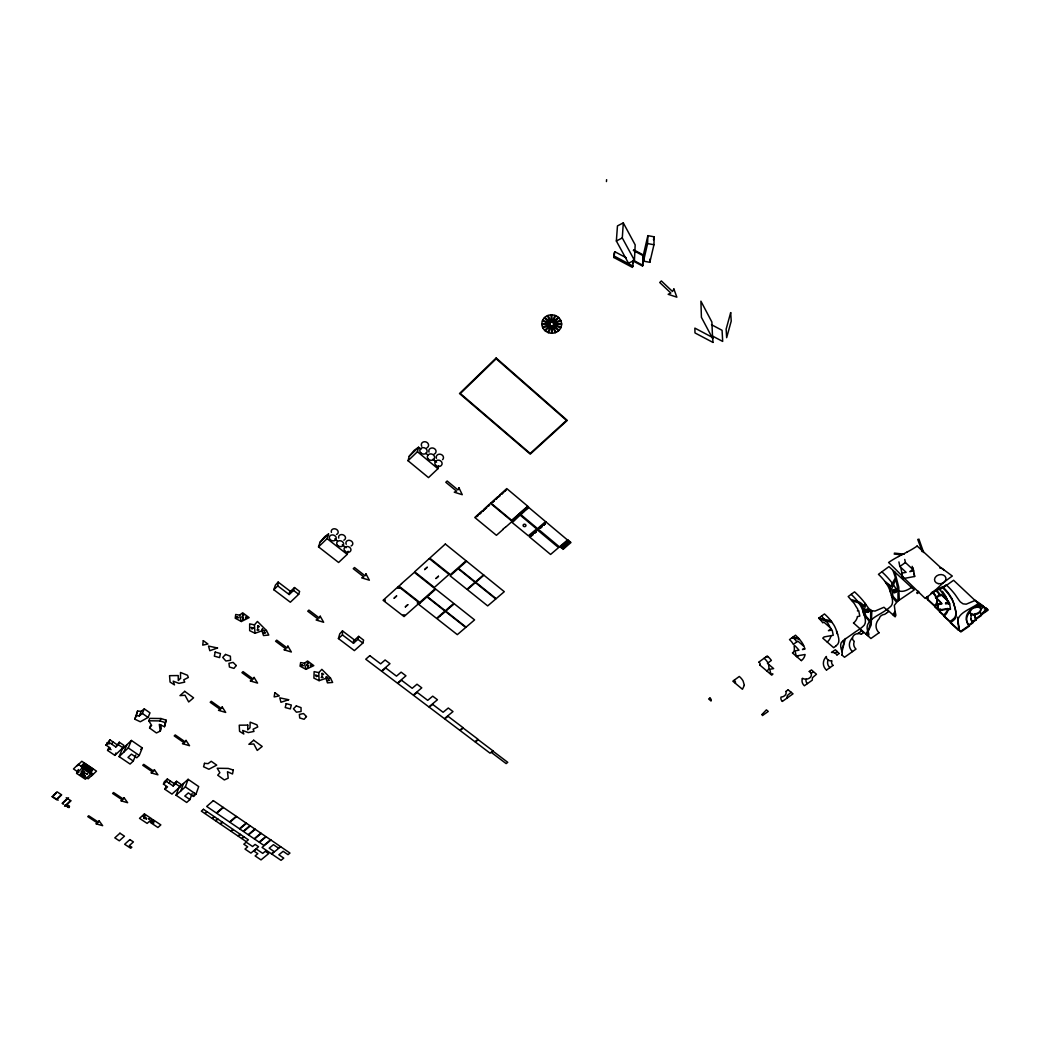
<?xml version="1.0" encoding="UTF-8"?>
<svg xmlns="http://www.w3.org/2000/svg" width="1040" height="1040" viewBox="0 0 1040 1040"><rect width="100%" height="100%" fill="white"/><g stroke="black" fill="none" stroke-linecap="round" stroke-linejoin="round"><path stroke-width="1.5" d="M342.446 634.92L353.47 643.266L353.457 641.056L358.67 636.376L363.61 640.133L362.843 643.058L354.367 650.611L338.416 638.56L342.446 634.92L342.485 630.903L354.705 640.172M653.952 244.751L654.147 236.821L647.868 235.638L643.812 253.084L643.513 261.131L649.818 262.314L653.952 244.751L647.595 243.555L647.868 235.638M649.818 262.314L649.909 259.103M632.801 260.832L642.538 266.032L643.331 254.969L633.711 249.821M642.538 266.032L643.331 254.969M634.426 260.26L635.18 244.881L623.298 222.885L617.461 225.901L616.356 240.994L628.511 263.237L634.426 260.26L622.297 237.952L623.298 222.885M626.288 257.816L614.874 251.732L614.146 252.954L613.808 257.478L632.45 267.41L633.425 261.625L632.684 262.834M899.249 599.859L898.768 587.171L894.829 572.039M613.808 257.478L614.874 251.732M845.364 638.534L842.049 651.521A22.282 17.42 -6.7 0 1 842.283 652.899M278.148 582.075L277.758 585.897L289.198 594.555L289.367 592.449L294.502 587.561L299.624 591.448L298.688 594.321L290.342 602.225L273.793 589.719L275.418 585.104L278.148 582.075L290.823 591.695M980.759 613.093L981.123 614.263L986.349 609.141L981.448 604.526L980.265 605.345M606.437 181.571L606.619 179.673M897.988 600.912L898.014 590.603L895.869 579.189L891.683 588.861L892.879 595.803A23.608 18.603 -12.1 0 0 893.815 597.298L897.611 601.237L914.212 589.953L888.966 566.618L878.449 574.34A69.225 55.055 -8 0 1 885.326 581.971L888.004 586.196A55.432 44.122 -8.6 0 1 890.162 591.266C891.423 596.258 895.141 603.616 889.616 607.373A34.541 27.508 -10.2 0 1 887.003 609.453L895.141 616.837A3.146 2.457 -10.4 0 0 895.557 615.056M160.277 731.081L159.302 724.36L164.489 726.7L166.127 720.187L160.953 718.523L149.786 718.38L148.785 720.772L151.632 725.4L149.565 728.026L156.429 732.953L160.277 731.081L161.252 728.676L160.667 724.646M166.127 720.187L164.489 726.7M857.519 616.603L859.794 616.096L858.741 610.74L857.493 610.974L857.857 609.336L855.751 606.112A39.663 31.486 -7.5 0 0 854.1 603.317L848.185 596.544L854.542 591.877A105.612 83.395 -4.9 0 1 863.629 601.419L867.542 606.84A29.224 23.075 -11.1 0 0 869.206 608.907L871.923 610.74L875.056 611.065L883.961 607.269L888.706 611.572L886.574 613.067M134.81 719.186L137.566 711.048L141.193 711.321L144.287 708.877L149.994 712.842L148.083 717.431L140.296 721.76L134.81 719.186L136.76 714.597M137.033 713.414L137.566 711.048M420.966 449.254L418.561 447.265L414.258 450.333L409.227 456.274L408.044 460.746L428.506 477.607L437.918 468.715L438.62 465.712M643.513 261.131L647.595 243.555M653.471 239.733L654.147 236.821M948.181 609.791L950.508 609.271L949.52 603.213L945.659 603.915L948.675 601.796L941.421 595.036L940.316 595.829L939.627 594.828A35.802 27.989 -11.1 0 0 936.299 591.058L942.513 586.638A69.641 54.392 -10 0 1 949.182 594.217L951.743 598.403M408.044 460.746L417.417 451.724L418.561 447.265L409.227 456.274M353.47 643.266L357.89 639.301L358.67 636.376M338.416 638.56L339.755 633.841L342.485 630.903M318.526 546.871L327.08 538.629L328.562 534.001L324.779 536.627L320.034 542.23L318.526 546.871L338.598 562.484L347.204 554.372L348.127 551.252M957.58 617.227L958.802 626.691A21.619 16.653 -11.5 0 1 958.971 628.303M802.308 678.743L802.477 678.275A5.369 4.16 -5.7 0 0 810.199 677.482A5.369 4.16 -5.7 0 0 809.198 671.528M289.198 594.555L293.553 590.421L294.502 587.561M189.943 799.552L184.795 796.055L188.331 792.896L193.479 796.406L195.988 794.17L198.705 786.578L188.11 779.324L178.867 787.657L176.059 795.236L186.68 802.451L189.943 799.552L192.127 793.468M193.479 796.406L194.571 793.364M176.059 795.236L185.341 786.89L188.11 779.324M180.102 786.773L180.999 784.342L176.553 781.3L174.07 783.549L173.16 785.98L166.439 781.417L163.462 784.134L167.531 786.89L164.892 789.295L171.977 794.105L180.102 786.773L175.643 783.744L176.553 781.3M180.713 791.05L183.508 783.471M169.208 783.289L170.131 780.858M164.892 789.295L165.828 786.864M163.462 784.134L164.398 781.703L167.375 778.986L174.07 783.549M166.439 781.417L167.375 778.986M148.785 720.772L159.991 720.915L160.953 718.523M828.087 659.997L827.957 660.348A10.413 8.086 -7.2 0 0 829.92 667.628M133.289 761.033L127.985 757.419L131.456 754.13L136.773 757.757L139.243 755.43L142.324 747.942L131.404 740.454L122.304 749.125L119.119 756.613L130.091 764.049L133.289 761.033L135.772 755.027M149.565 728.026L150.553 725.621M547.833 332.436L550.693 325.559L545.194 330.85M554.931 315.393L552.045 322.335L551.85 314.847M548.522 332.696L551.395 325.832L551.59 333.242M555.633 315.666L552.734 322.595L558.285 317.265M135.616 715.624L139.256 715.91L142.363 713.453L144.287 708.877M119.119 756.613L128.245 747.929L131.404 740.454M123.708 752.245L126.88 744.77M139.256 715.91L141.193 711.321M122.863 747.76L123.877 745.355L119.288 742.222L115.817 746.954L108.888 742.248L105.963 745.069L110.162 747.916L107.562 750.412L114.881 755.378L122.863 747.76L118.261 744.627L115.817 746.954M865.761 604.279L864.253 610.194L865.683 615.42A23.231 18.291 -10.5 0 0 866.619 616.889L870.662 621.426L870.649 610.09M118.261 744.627L119.288 742.222M114.881 755.378L115.908 752.973M111.748 744.185L112.788 741.78M107.562 750.412L108.615 748.02L111.046 749.671M105.963 745.069L109.941 739.843L116.857 744.562M108.888 742.248L109.941 739.843M78.377 769.47L76.609 773.383L85.371 779.22L90.753 774.059L91.845 771.602L83.083 765.739L81.588 767.182L82.173 765.882L84.253 763.139L92.989 769.002L92.417 770.302L83.668 764.439M83.824 777.166L85.033 775.515L81.341 773.058L80.795 773.578L80.418 774.436L82.524 775.84L82.901 774.995L82.238 776.113L83.824 777.166L85.033 775.515M81.562 773.409L84.214 771.719L84.838 773.097L83.889 774.488L81.562 773.409L84.214 771.719M83.889 774.488L84.838 773.097M76.609 773.383L81.978 768.196L83.083 765.739M81.341 773.058L80.418 774.436M865.02 603.252L864.201 605.202A31.304 24.557 -10.7 0 0 863.824 606.255L863.707 606.008A10.517 8.333 -9.2 0 0 862.589 604.474L862.004 603.902A15.639 12.376 -9 0 0 858.377 601.679L851.214 599.547M865.943 633.997L868.764 629.018L870.48 622.739L864.253 615.121A18.668 14.703 -10.3 0 1 863.408 612.781A16.77 13.208 -10.2 0 1 863.278 608.452L863.161 607.776A8.814 6.981 -9.2 0 0 862.342 605.93L858.637 602.888L852.163 600.717M841.607 649.467C847.821 637.39 837.187 639.899 841.958 651.144M895.063 611.364L894.309 605.41L897.364 601.458M866.671 634.712L871.182 624.949L871.871 610.727M892.918 614.744L894.985 611.507L895.518 613.392A21.45 16.861 -9.8 0 1 895.739 615.017M254.423 624.897L257.426 621.465L266.448 630.5L268.775 635.05L263.51 635.531L261.937 630.812L255.008 633.256L249.665 630.63L249.678 623.87L254.423 624.897L255.008 633.256M318.786 672.633L321.854 669.357L330.473 678.054L332.644 682.435L327.418 682.864L326.014 678.34L319.098 680.654L313.911 678.119L314.132 671.632L318.786 672.633L319.098 680.654M918.411 591.24L916.695 592.787M77.025 765.921L81.809 761.28L96.499 771.134L91.702 775.736M842.855 640.731L855.699 631.683A93.769 76.206 -8.1 0 0 857.441 630.578L859.703 629.044L863.681 632.606L862.706 633.295M80.821 766.454L84.253 763.139M53.222 795.496L55.341 793.455M55.77 793.039L57.031 791.817L61.698 794.885M53.469 795.717L56.173 793.104M320.034 542.23L328.562 534.001M273.793 589.719L277.758 585.897M60.684 795.327L56.654 799.214L58.162 800.202M544.661 330.369L550.16 325.078L542.854 327.977M56.979 799.422L61.009 795.548M558.818 317.759L553.28 323.089L560.612 320.177M90.701 771.199L92.989 769.002M67.288 798.434L62.192 803.309L63.531 804.193M62.517 803.53L68.536 797.771M64.558 806.273L70.538 800.566M68.172 807.235L69.03 806.416M69.303 806.572L68.432 807.404L65.429 805.441M140.673 749.489L142.324 747.942M173.16 785.98L175.643 783.744M481.39 511.511L474.786 517.491L496.431 535.314L503.061 529.438M483.782 509.353L490.451 503.321L512.161 521.365L505.466 527.306M497.549 496.899L490.841 502.97L512.551 521.027L519.285 515.06M499.993 494.702L506.766 488.579L528.528 506.87L521.729 512.889M483.808 509.756L481.533 511.485M498.043 496.912L500.006 495.131M385.021 599.703L384.332 600.327L385.164 600.964M397.8 588.159L399.321 588.185M404.625 614.939L403.117 614.926M417.443 603.564L418.145 602.953L417.326 602.303M503.048 529.022L505.336 527.332M519.272 514.644L521.248 512.889M836.147 645.736C841.516 642.096 837.564 634.985 836.303 630.24A53.846 42.562 -5.5 0 0 834.093 625.352L831.35 621.296A67.275 53.105 -4.9 0 0 824.46 613.951L818.662 618.215A34.541 27.352 -6 0 1 822.042 621.816L822.822 622.843L823.862 622.089L831.272 628.641L828.438 630.695L832.156 630.019L833.248 635.271L824.057 636.935A7.969 6.292 -7.1 0 1 822.757 638.131L833.651 647.712A33.514 26.546 -7 0 0 836.147 645.736M917.319 593.528L918.996 592.085M239.616 615.147L242.684 612.807L249.158 617.617L241.319 621.517L235.222 618.215L235.716 614.484L239.616 615.147L241.319 621.517M767.169 671.281L769.015 668.369L768.573 664.274M710.073 697.918L708.643 698.958L710.814 700.752M759.018 661.986L767.234 655.967A33.605 26.364 -3.1 0 1 770.614 659.425L771.394 660.426L767.442 663.312L773.63 668.603L769.743 669.292L770.965 674.323L772.928 673.985A7.748 6.071 -4.2 0 1 771.693 675.129L759.72 664.937M913.055 567.866L914.641 576.472L902.889 578.669L901.927 573.118L906.113 572.325L899.86 566.54L905.385 562.51L904.748 559.429M786.136 691.262L787.852 690.04M811.382 673.244L813.137 671.996M837.174 654.849L838.955 653.575M912.171 566.345L912.834 569.439L909.805 571.636L913.705 570.895M984.373 608.985L985.998 607.854L987.831 609.57L981.097 614.198L981.448 615.498L972.66 621.556A10.972 8.398 -13.3 0 1 970.853 618.696M304.473 663.221L307.567 660.998L313.82 665.639L305.955 669.344L300.04 666.159L300.638 662.571L304.473 663.221L305.955 669.344M861.744 630.877L859.521 632.424M837.291 651.456L836.342 652.132M839.098 653.484L835.367 649.766L833.183 651.287M788.112 689.845L793.026 693.823L782.392 701.389M791.167 692.25L787.228 695.656L787.111 698.035M930.774 593.502L936 589.784A35.763 27.963 -11.2 0 1 939.289 593.476L939.653 594.009M932.685 592.878L939.25 588.211L940.732 589.68M826.54 670.033L833.066 665.392M879.138 632.671L870.922 638.508L853.45 622.895M886.652 609.713L884.351 611.273A95.225 77.597 -10 0 1 882.57 612.404C875.381 616.863 862.94 622.31 868.491 632.658A22.607 17.719 -8.2 0 1 868.712 634.062M835.12 653.003L836.069 652.327M861.458 634.179L862.433 633.49M809.341 671.424L810.264 670.774M981.253 608.738L983.19 607.399M911.508 587.457C907.452 590.265 900.679 593.71 896.558 589.147M810.537 670.579L811.46 669.916L816.465 674.245L812.435 677.729L812.279 680.16L804.388 685.763A10.27 7.943 -5.8 0 1 802.347 678.743M982.995 605.995L988 610.22L975.91 618.54M983.346 607.295L979.732 603.395L978.094 604.5M969.124 624.741L976.248 619.84M857.805 633.607L859.196 632.645M969.449 626.041L960.869 631.956L943.787 616.161M977.301 602.563L977.899 602.16L981.786 605.813L980.902 606.424M979.42 607.438L980.447 606.736M886.106 613.392L884.676 614.354A5.603 4.394 -10.1 0 0 879.281 618.605A14.43 11.258 -10.1 0 0 879.047 632.736M832.871 651.495L831.506 652.431A5.434 4.238 -7.1 0 1 836.875 655.07M977.353 606.515L975.858 607.503A5.733 4.407 -13.2 0 0 970.203 611.806A14.768 11.31 -13.2 0 0 969.358 626.106M977.691 606.294L980.07 604.682L975.429 600.327L966.225 604.175L963.053 603.85L960.401 601.978A29.952 23.153 -14.3 0 1 958.789 599.898L955.019 594.425A107.757 83.967 -8.6 0 0 946.179 584.779L939.549 589.498L945.269 596.349A40.547 31.655 -11.1 0 1 946.829 599.17L948.831 602.433L948.389 604.097L949.663 603.863M898.573 556.452L906.919 552.162M616.356 240.994L622.297 237.952M542.555 327.34L549.848 324.441L541.866 324.493M560.911 320.814L553.579 323.726L561.587 323.661M950.352 608.634L940.81 610.363A8.268 6.435 -12.1 0 1 939.406 611.611L950.079 621.478A34.788 27.144 -12.1 0 0 952.744 619.424C958.373 615.849 954.902 608.426 953.771 603.434A55.783 43.576 -10.6 0 0 951.769 598.403M261.937 630.812L266.448 630.5M326.014 678.34L330.473 678.054M831.649 660.933L831.428 660.933A5.434 4.238 -7.1 0 1 826.345 656.5A14.001 10.881 -7.2 0 0 826.449 670.085M541.84 323.804L549.835 323.752L542.36 320.944M561.6 324.363L553.592 324.415L561.054 327.21M894.374 553.111L904.228 554.164M894.192 554.073L901.81 554.788M766.22 656.708L768.313 656.929M818.714 618.176L830.973 620.802M819.741 619.229L832.195 622.453M798.447 638.066L795.509 635.206L789.503 639.613A21.333 16.835 -4.9 0 1 793.325 644.397L797.849 641.095L804.102 646.542L803.114 644.423A38.558 30.368 -4.5 0 0 801.437 641.745L798.447 638.066L792.714 637.26A34.06 26.858 -4.5 0 1 796.055 640.822L796.822 641.836M159.991 720.915L165.178 722.579M542.633 320.307L550.108 323.102L544.297 317.863M560.781 327.86L553.332 325.052L559.104 330.278M885.131 581.529L890.955 586.118M81.952 772.564L84.266 773.643M711.958 335.764L722.683 341.432L722.072 330.317L711.49 324.701M633.191 260.182L642.928 265.382M614.536 256.243L633.191 266.188M633.334 250.458L642.941 255.606M886.158 583.154L889.265 585.637A9.087 7.202 -10.8 0 1 890.552 588.692A16.926 13.351 -11.8 0 0 890.409 592.007M52.312 796.367L56.121 798.863M65.104 804.986L69.043 807.573M52 796.679L56.654 799.734M66.209 797.719L70.967 800.839L66.963 804.648L69.55 806.351M80.795 773.578L84.656 776.373M78.832 772.525L73.476 768.963L78.26 764.309L93.002 774.176L88.192 778.778L85.527 776.997M82.615 775.268L84.201 776.321M82.173 765.882L89.037 770.471M81.978 768.196L90.753 774.059M107.016 742.664L109.109 744.094M128.245 747.929L139.243 755.43M185.341 786.89L195.988 794.17M142.363 713.453L148.083 717.431M293.553 590.421L298.688 594.321M357.89 639.301L362.843 643.058M327.08 538.629L347.204 554.372M334.828 538.902L337.324 540.865M342.329 544.791L346.086 547.742M417.417 451.724L437.918 468.715M425.763 453.245L428.168 455.234M432.965 459.225L436.566 462.215M801.255 660.556L792.428 652.912C797.563 650.169 789.802 639.535 798.993 650.169L795.054 650.871L796.224 656.006L805.09 654.511A12.948 10.179 -5.6 0 1 801.398 660.66M841.763 654.836L844.519 657.267L856.011 649.09A10.569 8.229 -8.7 0 1 854.113 641.81L854.256 641.316A5.525 4.316 -8.6 0 1 853.775 635.375A5.525 4.316 -8.6 0 1 861.315 634.283M821.561 616.083L827.489 622.739A39.091 30.927 -6 0 1 829.153 625.482L830.128 627.64M544.804 317.369L550.615 322.608L547.365 315.718M558.597 330.759L552.812 325.546L556.036 332.384M926.25 597.922L934.531 605.579C937.144 603.772 938.028 599.131 935.467 597.025L936.052 596.609A22.386 17.524 -11.6 0 0 932.386 591.617M927.355 599.443L939.107 610.311A8.255 6.422 -12.2 0 0 940.511 609.076L938.405 609.466L937.547 604.058L941.694 603.304L935.61 597.662L939.887 594.347M943.488 614.874L934.817 606.866C940.238 604.292 933.14 592.774 941.837 603.941L937.69 604.708L938.561 610.103L947.882 608.504A13.624 10.595 -12.1 0 1 943.618 614.978M958.009 628.81L960.7 631.306L972.985 622.843A10.972 8.398 -13.2 0 1 971.438 615.329L971.607 614.822A5.733 4.407 -13.2 0 1 971.451 608.699A5.733 4.407 -13.2 0 1 979.251 607.555M958.321 630.11L950.378 622.778A34.827 27.17 -12.1 0 0 953.056 620.724C958.685 617.149 955.214 609.726 954.083 604.721A55.848 43.602 -10.6 0 0 952.081 599.69L949.494 595.504A69.719 54.418 -10 0 0 942.812 587.925L953.589 580.281L978.237 603.447C971.191 609.466 954.083 613.21 958.49 625.391A23.101 17.81 -11.5 0 1 958.646 626.795M905.385 562.51L912.834 569.439M917.098 545.974L939.653 566.67A38.493 10.231 52.2 0 0 941.785 568.269L952.315 576.043L949.377 578.162A56.654 29.354 -43.7 0 0 942.487 583.505L934.804 590.681A51.623 25.207 -44.4 0 1 925.184 598.442L904.02 577.98M896.584 602.199L892.294 597.064A21.944 17.29 -12 0 1 891.449 595.517M903.24 577.174L898.599 572.351A118.391 36.192 52.9 0 0 888.576 562.497A54.535 26.689 -45.1 0 1 898.56 556.53M942.11 591.214L942.76 591.994M942.929 592.189L944.84 594.854M893.529 585.039L890.981 581.529A107.107 84.916 -6.4 0 0 881.881 571.818M893.672 585.26L894.881 587.041A29.705 23.478 -12.8 0 0 896.545 589.147M548.041 315.445L551.304 322.335L551.096 314.86M555.36 332.657L552.136 325.819L552.331 333.242M83.837 772.564L84.461 773.942M917.735 539.409L921.908 550.628M918.866 538.993L923.663 552.513M893.009 570.544L895.466 577.759M921.947 550.745L922.233 551.707M830.635 629.096L830.921 630.24M913.991 573.43L914.641 576.472M901.004 568.581L901.927 573.118M901.966 574.119L902.889 578.669M898.924 561.912L899.86 566.54M836.576 631.02L836.771 631.969A18.499 14.534 -8.7 0 0 837.642 634.335M958.802 628.355A3.172 2.431 -12.1 0 1 958.477 630.162M948.09 609.791A13.637 10.595 -12.1 0 1 943.917 616.265M958.438 626.86A3.458 2.652 -12.1 0 1 958.191 628.862M969.033 624.806A14.755 11.297 -13.2 0 1 969.8 610.48A5.733 4.407 -13.2 0 0 974.714 615.16L975.156 615.147A7.254 5.551 -13.3 0 0 976.209 619.866M976.092 606.19A5.733 4.407 -13.2 0 1 980.928 608.972M945.23 595.491A40.495 31.642 -11.1 0 1 946.53 597.896L947.414 600.119L941.278 594.399L936.338 597.896A22.412 17.524 -11.5 0 0 932.672 592.891M970.736 615.212A10.972 8.398 -13.3 0 1 971.1 614.042L971.269 613.535A5.733 4.407 -13.3 0 0 979.004 613.041A5.733 4.407 -13.3 0 0 979.823 606.931M926.783 596.687A3.25 2.535 -12.1 0 1 927.68 599.521M975.871 618.566A7.241 5.551 -13.3 0 1 974.883 613.86A5.72 4.407 -13.3 0 0 980.59 607.685M927.472 596.479A3.237 2.535 -12.1 0 1 927.394 598.247M734.071 680.42A3.003 2.353 -2.6 0 1 735.332 683.111M709.852 698.191A2.964 2.301 -1.3 0 1 711.126 700.83M807.417 683.605A6.786 5.252 -5.9 0 1 806.13 679.198M758.797 662.272A3.042 2.392 -3.9 0 1 760.045 665.015M764.114 658.255A21.047 16.523 -3.5 0 1 767.962 662.935M782.353 701.415A6.695 5.161 -4.5 0 1 781.027 697.086A5.291 4.095 -4.4 0 0 785.863 691.47M833.027 665.418A6.89 5.343 -7.2 0 1 831.779 660.933M798.213 655.655A7.852 6.175 -5.6 0 1 796.952 656.825M852.475 651.612A14.209 11.063 -8.6 0 1 852.462 637.728M830.934 635.765A13.143 10.361 -7.1 0 1 827.203 642.031M791.622 638.079A54.639 42.484 -4.7 0 1 799.487 639.197M868.504 634.114A3.38 2.639 -8.9 0 1 868.335 636.103M851.162 594.373A68.224 54.08 -6.4 0 1 858.039 601.848L860.743 605.995A54.613 43.342 -7 0 1 862.927 610.974C864.227 615.849 868.01 623.051 862.589 626.769A34.021 27.027 -8.6 0 1 860.041 628.784M857.428 616.603A13.338 10.556 -8.7 0 1 853.58 622.999M842.075 652.951A3.328 2.587 -7.5 0 1 841.932 654.901M891.02 586.443A59.709 46.475 -12.9 0 1 895.557 577.798M895.427 612.911A23.166 18.291 -10.1 0 1 893.646 615.485M917.111 546.104A53.261 24.635 -44.2 0 1 906.945 552.084M939.77 567.957A5.759 4.524 -13.4 0 1 943.969 570.388M421.759 446.303A3.666 3.198 16.4 0 1 423.124 442.052A3.666 3.198 16.4 0 1 428.038 443.495A3.666 3.198 16.4 0 1 426.907 447.811M429.026 452.088A3.653 3.185 15.6 0 1 430.989 448.149A3.653 3.185 15.6 0 1 435.682 449.995A3.653 3.185 15.6 0 1 434.148 454.116M436.462 458.276A3.653 3.172 14.9 0 1 438.061 454.506A3.653 3.172 14.9 0 1 442.65 455.533A3.653 3.172 14.9 0 1 442.585 459.654M331.435 532.363A3.523 2.899 18.8 0 1 333.385 528.892A3.523 2.899 18.8 0 1 337.805 530.738A3.523 2.899 18.8 0 1 336.492 534.469M338.78 538.122A3.51 2.886 18.3 0 1 340.73 534.677A3.51 2.886 18.3 0 1 345.137 536.51A3.51 2.886 18.3 0 1 343.811 540.215M346.268 544.258A3.497 2.886 17.7 0 1 347.75 540.514A3.497 2.886 17.7 0 1 352.365 542.126A3.497 2.886 17.7 0 1 351.091 545.948M744.341 685.282L742.443 689.273L732.836 681.2L739.284 676.468A20.774 16.224 -2.1 0 1 743.132 681.07L744.341 685.282M247.78 725.114L247.715 729.846L249.99 727.792L250.146 722.15L256.945 724.841L257.725 726.973L253.11 729.222L253.994 731.432L248.261 732.589L242.671 730.444L243.802 734.019L239.551 731.315L239.252 725.192L247.78 725.114M762.034 714.545L762.45 715.546L768.248 711.425L766.389 709.865L762.034 714.428M242.892 618.631L242.866 619.619L243.672 618.891L242.892 618.631M86.424 773.721L87.581 774.059L86.45 773.63M307.606 666.575L307.541 667.537L308.36 666.835L307.606 666.575M257.79 625.664L257.634 627.705L259.376 626.535L257.79 625.664M866.086 610.766C868.881 614.172 868.751 607.256 866.086 610.766M82.823 769.951L82.615 772.59L81.12 771.589L82.823 769.951M893.36 591.045C895.778 594.607 896.584 587.431 893.373 590.98M148.473 818.675L149.604 818.987L148.486 818.649M322.075 673.374L321.867 675.337L323.609 674.219L322.075 673.374M145.041 815.048L144.755 817.57L143.312 816.608L145.041 815.048M153.894 820.963L153.595 823.472L152.165 822.51L153.894 820.963M203.294 640.653L202.722 645.125L207.909 644.007L203.294 640.653M274.859 692.666L274.144 696.93L279.292 695.89L274.859 692.666M233.311 770.042L232.505 773.981L227.474 771.732L228.202 778.167L224.341 779.948L217.724 775.203L219.869 772.694L217.217 768.248L228.254 768.443L233.311 770.042M215.202 652.093L214.344 656.162L219.583 657.592L220.441 653.523L215.202 652.093M286.208 703.638L285.22 707.525L290.329 708.916L291.317 705.029L286.208 703.638M204.49 763.347L203.58 766.753L208.897 769.249L216.723 765.115L211.224 761.293L208.078 763.633L204.49 763.347M730.678 312.624L726.141 329.108L726.661 337.688L731.224 321.1L730.678 312.624M242.84 614.276L242.476 615.407L243.997 614.952L242.84 614.276M264.355 632.242L264.017 633.23L265.564 632.866L264.355 632.242M307.684 662.402L307.281 663.494L308.789 663.065L307.684 662.402M328.354 679.705L328.003 680.667L329.537 680.316L328.354 679.705M99.099 820.807L98.527 822.237L88.699 815.776L87.776 816.634L97.604 823.095L95.901 823.771L102.648 825.669L99.099 820.807M237.081 616.707L236.691 617.682L238.68 617.682L237.081 616.707M124.072 797.706L123.474 799.162L113.568 792.545L112.606 793.442L122.525 800.046L120.783 800.748L127.621 802.698L124.072 797.706M154.375 769.665L153.738 771.186L143.741 764.374L142.753 765.284L152.75 772.096L150.969 772.824L157.911 774.813L154.375 769.665M186.017 740.402L185.341 741.962L175.24 734.942L174.226 735.904L184.314 742.911L182.481 743.665L189.527 745.706L186.017 740.402M222.196 706.927L221.481 708.552L211.276 701.298L210.21 702.286L220.415 709.54L218.517 710.32L225.693 712.426L222.196 706.927M301.925 664.716L301.509 665.652L303.472 665.665L301.925 664.716M254.085 677.417L253.331 679.094L243.048 671.632L241.943 672.659L252.226 680.121L250.276 680.94L257.569 683.085L254.085 677.417M287.898 646.126L287.092 647.868L276.731 640.172L275.587 641.238L285.948 648.934L283.959 649.779L291.356 651.989L287.898 646.126M320.216 616.226L319.371 618.033L308.919 610.103L307.736 611.208L318.188 619.125L316.147 620.009L323.648 622.258L320.216 616.226M365.976 573.898L365.053 575.783L354.497 567.541L353.262 568.698L363.818 576.927L361.699 577.85L369.356 580.19L365.976 573.898M458.965 487.851L457.925 489.918L447.161 481.013L445.809 482.274L456.56 491.166L454.285 492.193L462.254 494.689L458.965 487.851M673.894 289.003L672.503 291.499L661.375 280.956L659.724 282.503L670.839 293.033L668.174 294.294L676.845 297.167L673.894 289.003M236.223 665.535L233.935 668.395L229.437 667.03L228.943 663.312L233.142 662.389L236.223 665.535M257.738 629.174L257.049 630.019L258.921 629.915L257.738 629.174M262.34 629.044L261.898 629.564L262.964 629.473L262.34 629.044M306.462 716.56L304.096 719.29L299.715 717.964L299.351 714.415L303.537 713.544L306.462 716.56M321.919 676.754L321.217 677.56L323.063 677.469L321.919 676.754M326.469 676.637L326.014 677.144L327.067 677.053L326.469 676.637M246.753 617.253L245.83 618.28L245.557 616.941L246.753 617.253M225.537 654.446L222.742 657.423L225.875 661.011L230.581 660.257L230.386 656.214L225.537 654.446M311.454 665.275L310.505 666.25L310.271 664.976L311.454 665.275M296.309 705.926L293.449 708.76L296.413 712.192L301.08 711.503L301.028 707.629L296.309 705.926M496.145 357.981L459.511 393.536L530.244 454.142L567.32 420.407L496.145 357.981M496.184 358.774L460.356 393.536L530.218 453.414L566.475 420.407L496.184 358.774M180.531 678.353L178.295 680.511L178.204 675.558L169.546 675.675L170.066 682.071L174.473 684.879L173.199 681.161L178.945 683.371L184.73 682.136L183.755 679.835L188.344 677.469L187.473 675.246L180.492 672.464L180.531 678.353M119.938 833.209L114.816 837.863L119.314 840.814L124.449 836.173L119.938 833.209M184.717 691.34L179.985 695.617L184.99 695.253L188.695 701.961L193.57 697.814L184.717 691.34M144.404 813.917L139.516 818.337L147.134 823.394L152.022 819L144.404 813.917M398.385 586.482L383.084 600.314L404.04 616.577L419.406 602.966L398.385 586.482M401.544 583.622L399.048 586.17L419.731 602.394L435.058 588.809L414.31 572.377L401.544 583.622M429.247 558.584L414.635 571.792L434.369 587.431L449.033 574.418L429.247 558.584M445.341 544.037L429.754 558.129L450.398 574.652L466.05 560.768L445.341 544.037M478.114 515.346L476.697 516.62L478.114 515.346M480.961 512.785L479.531 514.059L480.961 512.785M483.808 510.211L482.378 511.498L483.808 510.211M486.668 507.624L485.238 508.911L486.668 507.624M489.528 505.037L488.098 506.337L489.528 505.037M494.221 500.799L492.778 502.099L494.221 500.799M497.107 498.186L495.664 499.486L497.107 498.186M500.006 495.573L498.55 496.886L500.006 495.573M502.905 492.947L501.449 494.26L502.905 492.947M505.817 490.321L504.361 491.634L505.817 490.321M427.193 567.281L424.671 569.543L427.193 567.281M396.591 595.972L394.16 598.156L396.591 595.972M129.87 839.605L124.657 844.272L130.702 848.237L131.833 847.223L129.337 845.585L133.419 841.932L129.87 839.605M153.257 819.832L150.345 822.445L157.924 827.489L160.836 824.889L153.257 819.832M146.523 818.883L143.689 818.363L145.951 817.57L146.523 818.883M438.464 576.264L435.942 578.5L438.464 576.264M407.797 604.721L405.353 606.892L407.797 604.721M527.54 506.441L512.031 520.195L527.54 506.441M458.159 568.737L450.125 575.861L466.934 589.303L474.994 582.27L458.159 568.737M466.622 561.236L458.523 568.425L475.358 581.958L483.483 574.873L466.622 561.236M420.303 602.849L418.626 604.331L436.553 618.371L444.938 611.065L426.985 596.921L420.303 602.849M429.026 595.114L427.336 596.609L445.289 610.753L453.752 603.382L435.773 589.147L429.026 595.114M520.078 515.073L512.278 522.626L528.346 535.782L536.679 528.931L520.078 515.073M523.848 511.732L520.949 514.735L537.55 528.593L545.571 521.599L528.957 507.637L523.848 511.732M369.811 655.642L365.755 659.217L381.446 671.086L389.974 663.676L385.099 659.984L380.653 663.858L369.811 655.642M203.463 809.289L201.357 811.135L204.659 813.384L206.765 811.538L203.463 809.289M213.33 800.631L206.7 806.442L216.333 813.007L222.976 807.235L213.33 800.631M207.155 811.798L205.049 813.644L212.004 818.363L214.11 816.53L207.155 811.798M475.41 582.608L467.35 589.628L487.682 605.904L495.768 598.975L475.41 582.608M483.899 575.198L475.774 582.283L496.132 598.663L504.296 591.682L483.899 575.198M537.355 529.893L529.386 536.835L550.576 554.45L558.571 547.625L537.355 529.893M546.234 522.145L538.2 529.152L559.429 546.884L567.489 539.994L546.234 522.145M533.013 534.521L531.323 535.99L533.013 534.521M536.393 531.583L534.703 533.052L536.393 531.583M541.853 526.812L540.163 528.294L541.853 526.812M545.259 523.848L543.556 525.33L545.259 523.848M440.297 615.771L437.112 618.813L457.314 634.647L465.738 627.458L445.51 611.52L440.297 615.771M449.072 608.14L445.861 611.208L466.089 627.146L474.578 619.892L454.324 603.837L449.072 608.14M223.366 807.495L216.723 813.267L229.528 822.003L236.197 816.27L223.366 807.495M385.749 668.005L381.849 671.385L397.397 683.137L405.951 675.818L401.128 672.152L396.487 676.143L385.749 668.005M214.487 816.79L212.381 818.623L215.384 820.664L217.49 818.831L214.487 816.79M217.88 819.091L215.761 820.924L220.09 823.862L222.196 822.029L217.88 819.091M222.586 822.289L220.467 824.109L230.776 831.116L232.895 829.309L222.586 822.289M236.574 816.53L229.905 822.263L239.421 828.737L246.103 823.056L236.574 816.53M401.531 680.238L397.8 683.436L413.205 695.084L421.772 687.843L417.001 684.216L412.178 688.298L401.531 680.238M568.126 540.137L560.066 547.027L565.721 543.439L561.288 548.041L569.348 541.164L568.126 540.137M569.751 541.502L561.691 548.392L567.346 544.804L562.913 549.406L570.973 542.529L569.751 541.502M233.272 829.556L231.153 831.376L237.978 836.004L240.097 834.197L233.272 829.556M246.493 823.316L239.798 828.997L243.204 831.324L249.899 825.643L246.493 823.316M250.276 825.903L243.594 831.571L248.157 834.691L254.852 829.036L250.276 825.903M253.682 740.233L248.872 744.302L253.812 743.977L257.244 750.412L262.197 746.46L253.682 740.233M240.474 834.457L238.355 836.264L241.553 838.435L243.685 836.641L240.474 834.457M244.062 836.888L241.93 838.682L246.22 841.607L248.352 839.813L244.062 836.888M417.17 692.367L413.595 695.37L428.857 706.914L437.45 699.764L432.718 696.163L427.713 700.349L417.17 692.367M255.229 829.296L248.534 834.951L254.15 838.773L260.858 833.144L255.229 829.296M246.22 842.179L243.815 844.194L247.676 846.82L244.998 849.069L250.913 853.073L258.531 846.729L255.112 844.415L252.603 846.508L246.22 842.179M261.235 833.404L254.527 839.033L259.064 842.127L265.785 836.524L261.235 833.404M266.162 836.771L259.441 842.374L263.848 845.377L270.569 839.787L266.162 836.771M256.386 849.082L253.968 851.084L257.816 853.697L255.125 855.92L261.014 859.898L268.645 853.606L265.252 851.305L262.73 853.385L256.386 849.082M432.653 704.366L429.247 707.2L444.366 718.64L452.998 711.568L448.305 708.006L443.105 712.283L432.653 704.366M270.946 840.047L262.067 847.418L271.388 853.775L274.105 851.539L269.191 848.185L273.429 844.675L278.356 848.042L280.293 846.443L270.946 840.047M280.67 846.703L271.765 854.022L281.034 860.327L283.751 858.117L278.863 854.789L283.127 851.305L288.015 854.646L289.965 853.06L280.67 846.703M447.993 716.261L444.756 718.926L459.732 730.249L462.995 727.623L447.993 716.261M463.203 728.052L460.122 730.535L474.968 741.754L478.049 739.297L463.203 728.052M478.257 739.726L475.345 742.04L490.048 753.168L492.973 750.867L478.257 739.726M493.168 751.296L491.543 752.57L506.129 763.594L507.754 762.333L493.168 751.296M804.622 647.985L802.477 649.545L804.921 649.103L804.661 648.128M947.843 601.627L945.503 603.278L948.077 602.81L947.843 601.627M253.5 628.16L251.992 629.044L251.134 627.406L253.5 628.16M317.772 675.766L316.251 676.611L315.471 675.025L317.772 675.766M217.516 647.985L209.82 650.702L208.507 646.074L217.516 647.985M288.626 699.725L280.943 702.286L279.799 697.866L288.626 699.725M243.23 617.201L242.021 617.461L241.956 616.59L243.23 617.201M307.983 665.21L306.761 665.457L306.735 664.625L307.983 665.21M712.933 342.407L694.98 332.93L694.863 328.107L712.725 337.545L712.933 342.407M712.595 338.416L701.415 317.33L700.908 301.171L711.88 321.997L712.595 338.416M866.723 612.001A1.625 1.287 -9.7 0 0 868.959 610.519A1.625 1.287 -9.7 0 0 866.385 609.804A1.625 1.287 -9.7 0 0 866.723 612.001M866.58 612.261A1.963 1.56 -9.7 0 0 869.297 610.467A1.963 1.56 -9.7 0 0 866.177 609.596A1.963 1.56 -9.7 0 0 866.58 612.261M893.984 592.319A1.651 1.3 -11.3 0 0 896.272 590.798A1.651 1.3 -11.3 0 0 893.672 590.07A1.651 1.3 -11.3 0 0 893.984 592.319M893.841 592.579A2.002 1.586 -11.3 0 0 896.61 590.746A2.002 1.586 -11.3 0 0 893.464 589.862A2.002 1.586 -11.3 0 0 893.841 592.579M938.223 583.635A5.785 4.537 -13.2 0 0 945.906 577.941A5.785 4.537 -13.2 0 0 936.624 575.939A5.785 4.537 -13.2 0 0 938.223 583.635M545.766 331.292A9.893 9.191 6.7 0 0 561.535 325.325A9.893 9.191 6.7 0 0 547.872 315.51A9.893 9.191 6.7 0 0 545.766 331.292M523.614 526.318A1.417 1.209 7.6 0 0 525.915 525.694A1.417 1.209 7.6 0 0 524.043 524.264A1.417 1.209 7.6 0 0 523.614 526.318M420.823 452.92A3.692 3.198 16.3 0 0 426.972 452.01A3.692 3.198 16.3 0 0 422.591 447.668A3.692 3.198 16.3 0 0 420.823 452.92M428.337 459.16A3.679 3.185 15.5 0 0 434.473 458.25A3.679 3.185 15.5 0 0 430.131 453.934A3.679 3.185 15.5 0 0 428.337 459.16M435.825 465.361A3.666 3.172 14.8 0 0 441.961 464.464A3.666 3.172 14.8 0 0 437.632 460.161A3.666 3.172 14.8 0 0 435.825 465.361M330.187 539.591A3.536 2.912 18.7 0 0 336.089 539.149A3.536 2.912 18.7 0 0 332.085 534.911A3.536 2.912 18.7 0 0 330.187 539.591M337.571 545.363A3.523 2.899 18.2 0 0 343.46 544.934A3.523 2.899 18.2 0 0 339.482 540.709A3.523 2.899 18.2 0 0 337.571 545.363M344.916 551.109A3.523 2.886 17.6 0 0 350.792 550.68A3.523 2.886 17.6 0 0 346.84 546.481A3.523 2.886 17.6 0 0 344.916 551.109"/></g></svg>
